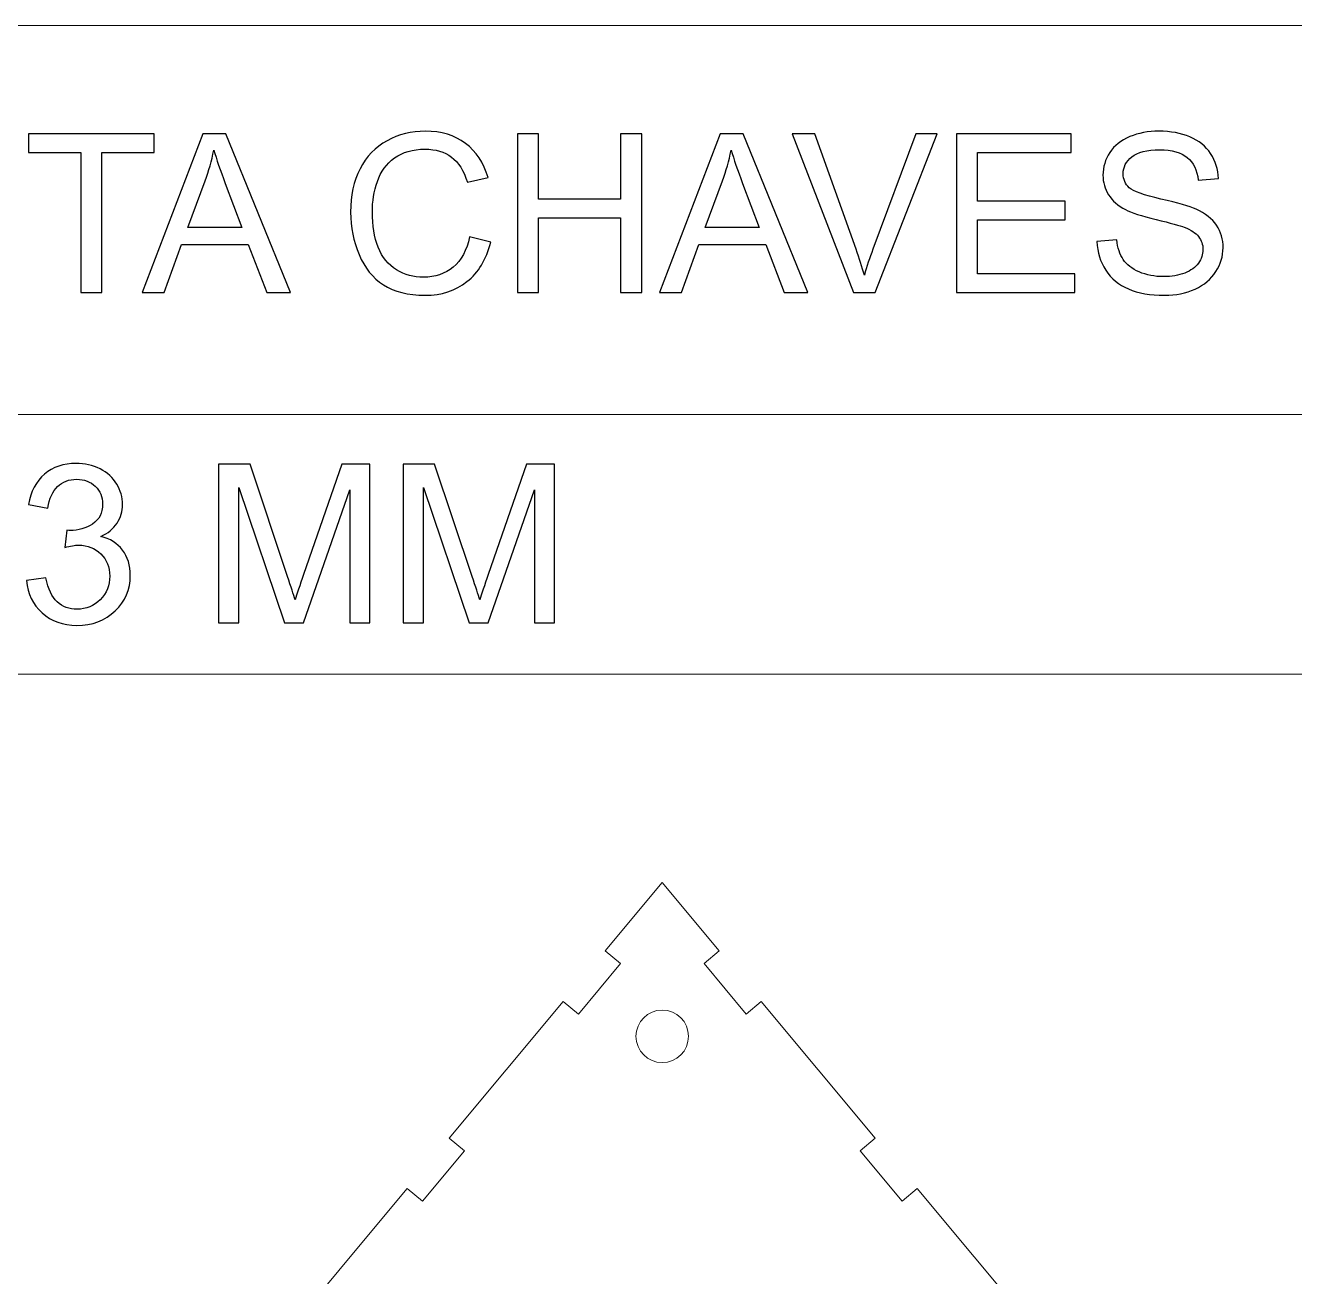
# Model space of a CAD drawing. Header units: millimetres. Extents: x -668 to 668, y -219 to 219.
# Drawn here: x -501.8 to -308.5, y 28.6 to 219.1 of the extents above; entities that cross this region are included whole.
import ezdxf

# ---------------------------------------------------------------- set-up
doc = ezdxf.new("R2010")
doc.units = ezdxf.units.MM
doc.header["$MEASUREMENT"] = 0
doc.layers.add('Layer 1', color=7, linetype='Continuous')

msp = doc.modelspace()

# ---------------------------------------------------------------- linework, layer by layer
at = {"layer": 'Layer 1', "color": 153, "lineweight": 20}
for points in [[(-668.1612, 159.8081), (-28.9278, 159.8081), (-28.9278, 219.0747), (-668.1612, 219.0747), (-668.1612, 159.8081)], [(-668.1612, -219.0747), (-28.9278, -219.0747), (-28.9278, 159.8081), (-668.1612, 159.8081), (-668.1612, -219.0747)], [(-668.1612, 120.2971), (-28.9278, 120.2971), (-28.9278, 159.8081), (-668.1612, 159.8081), (-668.1612, 120.2971)]]:
    msp.add_lwpolyline(points, close=True, dxfattribs=at)
at = {"layer": 'Layer 1', "color": 250, "lineweight": 20}
msp.add_ellipse((-404.8177, 65.1444), major_axis=(0, 4), ratio=1, dxfattribs=at)
at = {"layer": 'Layer 1', "color": 153}
for points, knots in [([(-434.146, 186.8652), (-434.146, 186.8652), (-430.9396, 186.0551), (-430.9396, 186.0551), (-430.9396, 186.0551), (-431.609, 183.4281), (-432.8128, 181.431), (-434.5511, 180.0528), (-434.5511, 180.0528), (-436.2893, 178.6746), (-438.4157, 177.9827), (-440.9303, 177.9827), (-440.9303, 177.9827), (-443.5292, 177.9827), (-445.6444, 178.5115), (-447.2757, 179.5747), (-447.2757, 179.5747), (-448.9071, 180.6322), (-450.1447, 182.168), (-450.9941, 184.1762), (-450.9941, 184.1762), (-451.8435, 186.1901), (-452.2711, 188.3447), (-452.2711, 190.6511), (-452.2711, 190.6511), (-452.2711, 193.1656), (-451.7929, 195.3595), (-450.831, 197.2328), (-450.831, 197.2328), (-449.869, 199.106), (-448.5021, 200.5293), (-446.7301, 201.5025), (-446.7301, 201.5025), (-444.9581, 202.4757), (-443.006, 202.9594), (-440.8796, 202.9594), (-440.8796, 202.9594), (-438.4607, 202.9594), (-436.43, 202.3463), (-434.7873, 201.1143), (-434.7873, 201.1143), (-433.1391, 199.8824), (-431.9915, 198.1554), (-431.3446, 195.9277), (-431.3446, 195.9277), (-431.3446, 195.9277), (-434.4836, 195.1851), (-434.4836, 195.1851), (-434.4836, 195.1851), (-435.0405, 196.9403), (-435.8562, 198.2229), (-436.9194, 199.0217), (-436.9194, 199.0217), (-437.9826, 199.8261), (-439.3214, 200.2255), (-440.9359, 200.2255), (-440.9359, 200.2255), (-442.7867, 200.2255), (-444.3393, 199.7811), (-445.5825, 198.8923), (-445.5825, 198.8923), (-446.8257, 198.0035), (-447.7033, 196.8053), (-448.2039, 195.3089), (-448.2039, 195.3089), (-448.7102, 193.8069), (-448.9633, 192.2599), (-448.9633, 190.6679), (-448.9633, 190.6679), (-448.9633, 188.6147), (-448.6652, 186.8202), (-448.0689, 185.2901), (-448.0689, 185.2901), (-447.4726, 183.7543), (-446.5444, 182.6124), (-445.2843, 181.8529), (-445.2843, 181.8529), (-444.0242, 181.0935), (-442.6629, 180.7166), (-441.1947, 180.7166), (-441.1947, 180.7166), (-439.4058, 180.7166), (-437.8982, 181.2342), (-436.6606, 182.2636), (-436.6606, 182.2636), (-435.423, 183.2987), (-434.5848, 184.8288), (-434.146, 186.8652)], [0, 0, 0, 0, 0.04347826, 0.04347826, 0.04347826, 0.04347826, 0.08695652, 0.08695652, 0.08695652, 0.08695652, 0.13043478, 0.13043478, 0.13043478, 0.13043478, 0.17391304, 0.17391304, 0.17391304, 0.17391304, 0.2173913, 0.2173913, 0.2173913, 0.2173913, 0.26086957, 0.26086957, 0.26086957, 0.26086957, 0.30434783, 0.30434783, 0.30434783, 0.30434783, 0.34782609, 0.34782609, 0.34782609, 0.34782609, 0.39130435, 0.39130435, 0.39130435, 0.39130435, 0.43478261, 0.43478261, 0.43478261, 0.43478261, 0.47826087, 0.47826087, 0.47826087, 0.47826087, 0.52173913, 0.52173913, 0.52173913, 0.52173913, 0.56521739, 0.56521739, 0.56521739, 0.56521739, 0.60869565, 0.60869565, 0.60869565, 0.60869565, 0.65217391, 0.65217391, 0.65217391, 0.65217391, 0.69565217, 0.69565217, 0.69565217, 0.69565217, 0.73913043, 0.73913043, 0.73913043, 0.73913043, 0.7826087, 0.7826087, 0.7826087, 0.7826087, 0.82608696, 0.82608696, 0.82608696, 0.82608696, 0.86956522, 0.86956522, 0.86956522, 0.86956522, 0.91304348, 0.91304348, 0.91304348, 0.91304348, 1, 1, 1, 1]), ([(-338.621, 186.1508), (-338.621, 186.1508), (-335.617, 186.4208), (-335.617, 186.4208), (-335.617, 186.4208), (-335.4764, 185.2057), (-335.1445, 184.21), (-334.6213, 183.4281), (-334.6213, 183.4281), (-334.0982, 182.6518), (-333.2881, 182.0217), (-332.1912, 181.5379), (-332.1912, 181.5379), (-331.0942, 181.0598), (-329.8566, 180.8179), (-328.484, 180.8179), (-328.484, 180.8179), (-327.2633, 180.8179), (-326.1889, 180.9979), (-325.255, 181.3635), (-325.255, 181.3635), (-324.3212, 181.7292), (-323.6293, 182.2298), (-323.1736, 182.8655), (-323.1736, 182.8655), (-322.718, 183.5012), (-322.4873, 184.1931), (-322.4873, 184.9357), (-322.4873, 184.9357), (-322.4873, 185.6895), (-322.7067, 186.3476), (-323.1455, 186.9158), (-323.1455, 186.9158), (-323.5843, 187.4783), (-324.31, 187.9509), (-325.3225, 188.339), (-325.3225, 188.339), (-325.9695, 188.5866), (-327.4039, 188.9803), (-329.626, 189.5147), (-329.626, 189.5147), (-331.848, 190.0492), (-333.4006, 190.5498), (-334.2894, 191.0223), (-334.2894, 191.0223), (-335.4426, 191.6299), (-336.2977, 192.3837), (-336.8602, 193.2781), (-336.8602, 193.2781), (-337.4284, 194.1726), (-337.7097, 195.1795), (-337.7097, 196.2877), (-337.7097, 196.2877), (-337.7097, 197.5141), (-337.3609, 198.656), (-336.669, 199.7136), (-336.669, 199.7136), (-335.9771, 200.7768), (-334.9701, 201.5812), (-333.6369, 202.1325), (-333.6369, 202.1325), (-332.3093, 202.6838), (-330.8298, 202.9594), (-329.2041, 202.9594), (-329.2041, 202.9594), (-327.4152, 202.9594), (-325.8345, 202.6726), (-324.4675, 202.0931), (-324.4675, 202.0931), (-323.1005, 201.5193), (-322.0486, 200.6699), (-321.3116, 199.5448), (-321.3116, 199.5448), (-320.5747, 198.4254), (-320.1809, 197.154), (-320.1247, 195.7364), (-320.1247, 195.7364), (-320.1247, 195.7364), (-323.1961, 195.5002), (-323.1961, 195.5002), (-323.1961, 195.5002), (-323.3593, 197.0247), (-323.9162, 198.1779), (-324.8669, 198.9542), (-324.8669, 198.9542), (-325.8176, 199.7361), (-327.2239, 200.1242), (-329.0803, 200.1242), (-329.0803, 200.1242), (-331.0154, 200.1242), (-332.4274, 199.7698), (-333.3106, 199.061), (-333.3106, 199.061), (-334.1938, 198.3522), (-334.6382, 197.4972), (-334.6382, 196.4959), (-334.6382, 196.4959), (-334.6382, 195.6296), (-334.3232, 194.9151), (-333.6988, 194.3526), (-333.6988, 194.3526), (-333.08, 193.7957), (-331.4767, 193.2163), (-328.8778, 192.6312), (-328.8778, 192.6312), (-326.2789, 192.0405), (-324.4956, 191.5286), (-323.528, 191.0899), (-323.528, 191.0899), (-322.1273, 190.4429), (-321.0866, 189.6272), (-320.4172, 188.6316), (-320.4172, 188.6316), (-319.7478, 187.6415), (-319.4159, 186.4995), (-319.4159, 185.2057), (-319.4159, 185.2057), (-319.4159, 183.9175), (-319.7815, 182.7136), (-320.5185, 181.5773), (-320.5185, 181.5773), (-321.2554, 180.441), (-322.3073, 179.5578), (-323.6856, 178.9277), (-323.6856, 178.9277), (-325.0638, 178.2977), (-326.6108, 177.9827), (-328.3378, 177.9827), (-328.3378, 177.9827), (-330.5204, 177.9827), (-332.3487, 178.3033), (-333.8225, 178.939), (-333.8225, 178.939), (-335.302, 179.5747), (-336.4552, 180.531), (-337.2934, 181.8136), (-337.2934, 181.8136), (-338.1372, 183.0905), (-338.576, 184.5363), (-338.621, 186.1508)], [0, 0, 0, 0, 0.02777778, 0.02777778, 0.02777778, 0.02777778, 0.05555556, 0.05555556, 0.05555556, 0.05555556, 0.08333333, 0.08333333, 0.08333333, 0.08333333, 0.11111111, 0.11111111, 0.11111111, 0.11111111, 0.13888889, 0.13888889, 0.13888889, 0.13888889, 0.16666667, 0.16666667, 0.16666667, 0.16666667, 0.19444444, 0.19444444, 0.19444444, 0.19444444, 0.22222222, 0.22222222, 0.22222222, 0.22222222, 0.25, 0.25, 0.25, 0.25, 0.27777778, 0.27777778, 0.27777778, 0.27777778, 0.30555556, 0.30555556, 0.30555556, 0.30555556, 0.33333333, 0.33333333, 0.33333333, 0.33333333, 0.36111111, 0.36111111, 0.36111111, 0.36111111, 0.38888889, 0.38888889, 0.38888889, 0.38888889, 0.41666667, 0.41666667, 0.41666667, 0.41666667, 0.44444444, 0.44444444, 0.44444444, 0.44444444, 0.47222222, 0.47222222, 0.47222222, 0.47222222, 0.5, 0.5, 0.5, 0.5, 0.52777778, 0.52777778, 0.52777778, 0.52777778, 0.55555556, 0.55555556, 0.55555556, 0.55555556, 0.58333333, 0.58333333, 0.58333333, 0.58333333, 0.61111111, 0.61111111, 0.61111111, 0.61111111, 0.63888889, 0.63888889, 0.63888889, 0.63888889, 0.66666667, 0.66666667, 0.66666667, 0.66666667, 0.69444444, 0.69444444, 0.69444444, 0.69444444, 0.72222222, 0.72222222, 0.72222222, 0.72222222, 0.75, 0.75, 0.75, 0.75, 0.77777778, 0.77777778, 0.77777778, 0.77777778, 0.80555556, 0.80555556, 0.80555556, 0.80555556, 0.83333333, 0.83333333, 0.83333333, 0.83333333, 0.86111111, 0.86111111, 0.86111111, 0.86111111, 0.88888889, 0.88888889, 0.88888889, 0.88888889, 0.91666667, 0.91666667, 0.91666667, 0.91666667, 0.94444444, 0.94444444, 0.94444444, 0.94444444, 1, 1, 1, 1]), ([(-493.3589, 178.3877), (-493.3589, 178.3877), (-493.3589, 199.7192), (-493.3589, 199.7192), (-493.3589, 199.7192), (-493.3589, 199.7192), (-501.3245, 199.7192), (-501.3245, 199.7192), (-501.3245, 199.7192), (-501.3245, 199.7192), (-501.3245, 202.5544), (-501.3245, 202.5544), (-501.3245, 202.5544), (-501.3245, 202.5544), (-482.1869, 202.5544), (-482.1869, 202.5544), (-482.1869, 202.5544), (-482.1869, 202.5544), (-482.1869, 199.7192), (-482.1869, 199.7192), (-482.1869, 199.7192), (-482.1869, 199.7192), (-490.1525, 199.7192), (-490.1525, 199.7192), (-490.1525, 199.7192), (-490.1525, 199.7192), (-490.1525, 178.3877), (-490.1525, 178.3877), (-490.1525, 178.3877), (-490.1525, 178.3877), (-493.3589, 178.3877), (-493.3589, 178.3877)], [0, 0, 0, 0, 0.11111111, 0.11111111, 0.11111111, 0.11111111, 0.22222222, 0.22222222, 0.22222222, 0.22222222, 0.33333333, 0.33333333, 0.33333333, 0.33333333, 0.44444444, 0.44444444, 0.44444444, 0.44444444, 0.55555556, 0.55555556, 0.55555556, 0.55555556, 0.66666667, 0.66666667, 0.66666667, 0.66666667, 0.77777778, 0.77777778, 0.77777778, 0.77777778, 1, 1, 1, 1]), ([(-484.0376, 178.3877), (-484.0376, 178.3877), (-474.767, 202.5544), (-474.767, 202.5544), (-474.767, 202.5544), (-474.767, 202.5544), (-471.2511, 202.5544), (-471.2511, 202.5544), (-471.2511, 202.5544), (-471.2511, 202.5544), (-461.4123, 178.3877), (-461.4123, 178.3877), (-461.4123, 178.3877), (-461.4123, 178.3877), (-465.0519, 178.3877), (-465.0519, 178.3877), (-465.0519, 178.3877), (-465.0519, 178.3877), (-467.8477, 185.712), (-467.8477, 185.712), (-467.8477, 185.712), (-467.8477, 185.712), (-478.0241, 185.712), (-478.0241, 185.712), (-478.0241, 185.712), (-478.0241, 185.712), (-480.6455, 178.3877), (-480.6455, 178.3877), (-480.6455, 178.3877), (-480.6455, 178.3877), (-484.0376, 178.3877), (-484.0376, 178.3877)], [0, 0, 0, 0, 0.11111111, 0.11111111, 0.11111111, 0.11111111, 0.22222222, 0.22222222, 0.22222222, 0.22222222, 0.33333333, 0.33333333, 0.33333333, 0.33333333, 0.44444444, 0.44444444, 0.44444444, 0.44444444, 0.55555556, 0.55555556, 0.55555556, 0.55555556, 0.66666667, 0.66666667, 0.66666667, 0.66666667, 0.77777778, 0.77777778, 0.77777778, 0.77777778, 1, 1, 1, 1]), ([(-426.8499, 178.3877), (-426.8499, 178.3877), (-426.8499, 202.5544), (-426.8499, 202.5544), (-426.8499, 202.5544), (-426.8499, 202.5544), (-423.6434, 202.5544), (-423.6434, 202.5544), (-423.6434, 202.5544), (-423.6434, 202.5544), (-423.6434, 192.5975), (-423.6434, 192.5975), (-423.6434, 192.5975), (-423.6434, 192.5975), (-411.155, 192.5975), (-411.155, 192.5975), (-411.155, 192.5975), (-411.155, 192.5975), (-411.155, 202.5544), (-411.155, 202.5544), (-411.155, 202.5544), (-411.155, 202.5544), (-407.9485, 202.5544), (-407.9485, 202.5544), (-407.9485, 202.5544), (-407.9485, 202.5544), (-407.9485, 178.3877), (-407.9485, 178.3877), (-407.9485, 178.3877), (-407.9485, 178.3877), (-411.155, 178.3877), (-411.155, 178.3877), (-411.155, 178.3877), (-411.155, 178.3877), (-411.155, 189.7623), (-411.155, 189.7623), (-411.155, 189.7623), (-411.155, 189.7623), (-423.6434, 189.7623), (-423.6434, 189.7623), (-423.6434, 189.7623), (-423.6434, 189.7623), (-423.6434, 178.3877), (-423.6434, 178.3877), (-423.6434, 178.3877), (-423.6434, 178.3877), (-426.8499, 178.3877), (-426.8499, 178.3877)], [0, 0, 0, 0, 0.07692308, 0.07692308, 0.07692308, 0.07692308, 0.15384615, 0.15384615, 0.15384615, 0.15384615, 0.23076923, 0.23076923, 0.23076923, 0.23076923, 0.30769231, 0.30769231, 0.30769231, 0.30769231, 0.38461538, 0.38461538, 0.38461538, 0.38461538, 0.46153846, 0.46153846, 0.46153846, 0.46153846, 0.53846154, 0.53846154, 0.53846154, 0.53846154, 0.61538462, 0.61538462, 0.61538462, 0.61538462, 0.69230769, 0.69230769, 0.69230769, 0.69230769, 0.76923077, 0.76923077, 0.76923077, 0.76923077, 0.84615385, 0.84615385, 0.84615385, 0.84615385, 1, 1, 1, 1]), ([(-405.2595, 178.3877), (-405.2595, 178.3877), (-395.9889, 202.5544), (-395.9889, 202.5544), (-395.9889, 202.5544), (-395.9889, 202.5544), (-392.473, 202.5544), (-392.473, 202.5544), (-392.473, 202.5544), (-392.473, 202.5544), (-382.6342, 178.3877), (-382.6342, 178.3877), (-382.6342, 178.3877), (-382.6342, 178.3877), (-386.2738, 178.3877), (-386.2738, 178.3877), (-386.2738, 178.3877), (-386.2738, 178.3877), (-389.0696, 185.712), (-389.0696, 185.712), (-389.0696, 185.712), (-389.0696, 185.712), (-399.246, 185.712), (-399.246, 185.712), (-399.246, 185.712), (-399.246, 185.712), (-401.8674, 178.3877), (-401.8674, 178.3877), (-401.8674, 178.3877), (-401.8674, 178.3877), (-405.2595, 178.3877), (-405.2595, 178.3877)], [0, 0, 0, 0, 0.11111111, 0.11111111, 0.11111111, 0.11111111, 0.22222222, 0.22222222, 0.22222222, 0.22222222, 0.33333333, 0.33333333, 0.33333333, 0.33333333, 0.44444444, 0.44444444, 0.44444444, 0.44444444, 0.55555556, 0.55555556, 0.55555556, 0.55555556, 0.66666667, 0.66666667, 0.66666667, 0.66666667, 0.77777778, 0.77777778, 0.77777778, 0.77777778, 1, 1, 1, 1]), ([(-375.715, 178.3877), (-375.715, 178.3877), (-385.0531, 202.5544), (-385.0531, 202.5544), (-385.0531, 202.5544), (-385.0531, 202.5544), (-381.5879, 202.5544), (-381.5879, 202.5544), (-381.5879, 202.5544), (-381.5879, 202.5544), (-375.3099, 184.9919), (-375.3099, 184.9919), (-375.3099, 184.9919), (-374.8093, 183.5856), (-374.3818, 182.2692), (-374.0442, 181.0373), (-374.0442, 181.0373), (-373.673, 182.3592), (-373.2398, 183.6756), (-372.7448, 184.9919), (-372.7448, 184.9919), (-372.7448, 184.9919), (-366.2306, 202.5544), (-366.2306, 202.5544), (-366.2306, 202.5544), (-366.2306, 202.5544), (-362.9678, 202.5544), (-362.9678, 202.5544), (-362.9678, 202.5544), (-362.9678, 202.5544), (-372.3904, 178.3877), (-372.3904, 178.3877), (-372.3904, 178.3877), (-372.3904, 178.3877), (-375.715, 178.3877), (-375.715, 178.3877)], [0, 0, 0, 0, 0.1, 0.1, 0.1, 0.1, 0.2, 0.2, 0.2, 0.2, 0.3, 0.3, 0.3, 0.3, 0.4, 0.4, 0.4, 0.4, 0.5, 0.5, 0.5, 0.5, 0.6, 0.6, 0.6, 0.6, 0.7, 0.7, 0.7, 0.7, 0.8, 0.8, 0.8, 0.8, 1, 1, 1, 1]), ([(-360.0201, 178.3877), (-360.0201, 178.3877), (-360.0201, 202.5544), (-360.0201, 202.5544), (-360.0201, 202.5544), (-360.0201, 202.5544), (-342.5701, 202.5544), (-342.5701, 202.5544), (-342.5701, 202.5544), (-342.5701, 202.5544), (-342.5701, 199.7192), (-342.5701, 199.7192), (-342.5701, 199.7192), (-342.5701, 199.7192), (-356.8136, 199.7192), (-356.8136, 199.7192), (-356.8136, 199.7192), (-356.8136, 199.7192), (-356.8136, 192.2937), (-356.8136, 192.2937), (-356.8136, 192.2937), (-356.8136, 192.2937), (-343.4814, 192.2937), (-343.4814, 192.2937), (-343.4814, 192.2937), (-343.4814, 192.2937), (-343.4814, 189.4585), (-343.4814, 189.4585), (-343.4814, 189.4585), (-343.4814, 189.4585), (-356.8136, 189.4585), (-356.8136, 189.4585), (-356.8136, 189.4585), (-356.8136, 189.4585), (-356.8136, 181.2229), (-356.8136, 181.2229), (-356.8136, 181.2229), (-356.8136, 181.2229), (-341.9963, 181.2229), (-341.9963, 181.2229), (-341.9963, 181.2229), (-341.9963, 181.2229), (-341.9963, 178.3877), (-341.9963, 178.3877), (-341.9963, 178.3877), (-341.9963, 178.3877), (-360.0201, 178.3877), (-360.0201, 178.3877)], [0, 0, 0, 0, 0.07692308, 0.07692308, 0.07692308, 0.07692308, 0.15384615, 0.15384615, 0.15384615, 0.15384615, 0.23076923, 0.23076923, 0.23076923, 0.23076923, 0.30769231, 0.30769231, 0.30769231, 0.30769231, 0.38461538, 0.38461538, 0.38461538, 0.38461538, 0.46153846, 0.46153846, 0.46153846, 0.46153846, 0.53846154, 0.53846154, 0.53846154, 0.53846154, 0.61538462, 0.61538462, 0.61538462, 0.61538462, 0.69230769, 0.69230769, 0.69230769, 0.69230769, 0.76923077, 0.76923077, 0.76923077, 0.76923077, 0.84615385, 0.84615385, 0.84615385, 0.84615385, 1, 1, 1, 1]), ([(-477.0846, 188.3109), (-477.0846, 188.3109), (-468.849, 188.3109), (-468.849, 188.3109), (-468.849, 188.3109), (-468.849, 188.3109), (-471.3692, 195.0108), (-471.3692, 195.0108), (-471.3692, 195.0108), (-472.1287, 197.0472), (-472.7024, 198.7291), (-473.1019, 200.0567), (-473.1019, 200.0567), (-473.4337, 198.4816), (-473.8782, 196.9346), (-474.4351, 195.4045), (-474.4351, 195.4045), (-474.4351, 195.4045), (-477.0846, 188.3109), (-477.0846, 188.3109)], [0, 0, 0, 0, 0.16666667, 0.16666667, 0.16666667, 0.16666667, 0.33333333, 0.33333333, 0.33333333, 0.33333333, 0.5, 0.5, 0.5, 0.5, 0.66666667, 0.66666667, 0.66666667, 0.66666667, 1, 1, 1, 1]), ([(-398.3065, 188.3109), (-398.3065, 188.3109), (-390.0709, 188.3109), (-390.0709, 188.3109), (-390.0709, 188.3109), (-390.0709, 188.3109), (-392.5911, 195.0108), (-392.5911, 195.0108), (-392.5911, 195.0108), (-393.3506, 197.0472), (-393.9243, 198.7291), (-394.3238, 200.0567), (-394.3238, 200.0567), (-394.6556, 198.4816), (-395.1001, 196.9346), (-395.657, 195.4045), (-395.657, 195.4045), (-395.657, 195.4045), (-398.3065, 188.3109), (-398.3065, 188.3109)], [0, 0, 0, 0, 0.16666667, 0.16666667, 0.16666667, 0.16666667, 0.33333333, 0.33333333, 0.33333333, 0.33333333, 0.5, 0.5, 0.5, 0.5, 0.66666667, 0.66666667, 0.66666667, 0.66666667, 1, 1, 1, 1]), ([(-501.6493, 134.5341), (-501.6493, 134.5341), (-498.6791, 134.9391), (-498.6791, 134.9391), (-498.6791, 134.9391), (-498.3359, 133.2515), (-497.7621, 132.0364), (-496.9465, 131.2938), (-496.9465, 131.2938), (-496.1308, 130.5513), (-495.1295, 130.18), (-493.9425, 130.18), (-493.9425, 130.18), (-492.5362, 130.18), (-491.3492, 130.6638), (-490.3929, 131.6313), (-490.3929, 131.6313), (-489.4366, 132.5989), (-488.9584, 133.7971), (-488.9584, 135.226), (-488.9584, 135.226), (-488.9584, 136.5873), (-489.4028, 137.7124), (-490.2972, 138.6012), (-490.2972, 138.6012), (-491.1861, 139.4844), (-492.3168, 139.9288), (-493.695, 139.9288), (-493.695, 139.9288), (-494.2575, 139.9288), (-494.9551, 139.8163), (-495.7933, 139.5969), (-495.7933, 139.5969), (-495.7933, 139.5969), (-495.4614, 142.1959), (-495.4614, 142.1959), (-495.4614, 142.1959), (-495.2645, 142.1733), (-495.1013, 142.1621), (-494.9832, 142.1621), (-494.9832, 142.1621), (-493.7119, 142.1621), (-492.5755, 142.494), (-491.5573, 143.1522), (-491.5573, 143.1522), (-490.5448, 143.8103), (-490.0385, 144.8229), (-490.0385, 146.1899), (-490.0385, 146.1899), (-490.0385, 147.2756), (-490.4097, 148.1757), (-491.1467, 148.8901), (-491.1467, 148.8901), (-491.8836, 149.6045), (-492.8343, 149.9589), (-493.9988, 149.9589), (-493.9988, 149.9589), (-495.1576, 149.9589), (-496.1195, 149.5933), (-496.8902, 148.862), (-496.8902, 148.862), (-497.6609, 148.1306), (-498.1559, 147.0337), (-498.3753, 145.5711), (-498.3753, 145.5711), (-498.3753, 145.5711), (-501.3455, 146.1111), (-501.3455, 146.1111), (-501.3455, 146.1111), (-500.9799, 148.1025), (-500.1586, 149.6495), (-498.8704, 150.7465), (-498.8704, 150.7465), (-497.5878, 151.8434), (-495.9845, 152.3891), (-494.0719, 152.3891), (-494.0719, 152.3891), (-492.7555, 152.3891), (-491.5405, 152.1078), (-490.4323, 151.5396), (-490.4323, 151.5396), (-489.3184, 150.9771), (-488.469, 150.2064), (-487.8839, 149.2332), (-487.8839, 149.2332), (-487.2933, 148.2544), (-487.0008, 147.2193), (-487.0008, 146.1224), (-487.0008, 146.1224), (-487.0008, 145.0817), (-487.282, 144.1366), (-487.8389, 143.2816), (-487.8389, 143.2816), (-488.4015, 142.4265), (-489.234, 141.7458), (-490.331, 141.2395), (-490.331, 141.2395), (-488.9021, 140.9133), (-487.7939, 140.227), (-487.0008, 139.1863), (-487.0008, 139.1863), (-486.2132, 138.1512), (-485.8194, 136.8461), (-485.8194, 135.2879), (-485.8194, 135.2879), (-485.8194, 133.1783), (-486.5901, 131.3838), (-488.1258, 129.9156), (-488.1258, 129.9156), (-489.6672, 128.4474), (-491.6136, 127.7161), (-493.965, 127.7161), (-493.965, 127.7161), (-496.0858, 127.7161), (-497.8465, 128.3517), (-499.2473, 129.6175), (-499.2473, 129.6175), (-500.6536, 130.8832), (-501.4524, 132.5202), (-501.6493, 134.5341)], [0, 0, 0, 0, 0.03225806, 0.03225806, 0.03225806, 0.03225806, 0.06451613, 0.06451613, 0.06451613, 0.06451613, 0.09677419, 0.09677419, 0.09677419, 0.09677419, 0.12903226, 0.12903226, 0.12903226, 0.12903226, 0.16129032, 0.16129032, 0.16129032, 0.16129032, 0.19354839, 0.19354839, 0.19354839, 0.19354839, 0.22580645, 0.22580645, 0.22580645, 0.22580645, 0.25806452, 0.25806452, 0.25806452, 0.25806452, 0.29032258, 0.29032258, 0.29032258, 0.29032258, 0.32258065, 0.32258065, 0.32258065, 0.32258065, 0.35483871, 0.35483871, 0.35483871, 0.35483871, 0.38709677, 0.38709677, 0.38709677, 0.38709677, 0.41935484, 0.41935484, 0.41935484, 0.41935484, 0.4516129, 0.4516129, 0.4516129, 0.4516129, 0.48387097, 0.48387097, 0.48387097, 0.48387097, 0.51612903, 0.51612903, 0.51612903, 0.51612903, 0.5483871, 0.5483871, 0.5483871, 0.5483871, 0.58064516, 0.58064516, 0.58064516, 0.58064516, 0.61290323, 0.61290323, 0.61290323, 0.61290323, 0.64516129, 0.64516129, 0.64516129, 0.64516129, 0.67741935, 0.67741935, 0.67741935, 0.67741935, 0.70967742, 0.70967742, 0.70967742, 0.70967742, 0.74193548, 0.74193548, 0.74193548, 0.74193548, 0.77419355, 0.77419355, 0.77419355, 0.77419355, 0.80645161, 0.80645161, 0.80645161, 0.80645161, 0.83870968, 0.83870968, 0.83870968, 0.83870968, 0.87096774, 0.87096774, 0.87096774, 0.87096774, 0.90322581, 0.90322581, 0.90322581, 0.90322581, 0.93548387, 0.93548387, 0.93548387, 0.93548387, 1, 1, 1, 1]), ([(-472.386, 128.1211), (-472.386, 128.1211), (-472.386, 152.2878), (-472.386, 152.2878), (-472.386, 152.2878), (-472.386, 152.2878), (-467.5931, 152.2878), (-467.5931, 152.2878), (-467.5931, 152.2878), (-467.5931, 152.2878), (-461.8777, 135.181), (-461.8777, 135.181), (-461.8777, 135.181), (-461.3489, 133.589), (-460.9664, 132.3964), (-460.7245, 131.6032), (-460.7245, 131.6032), (-460.4489, 132.4808), (-460.0157, 133.7746), (-459.4307, 135.4791), (-459.4307, 135.4791), (-459.4307, 135.4791), (-453.614, 152.2878), (-453.614, 152.2878), (-453.614, 152.2878), (-453.614, 152.2878), (-449.3331, 152.2878), (-449.3331, 152.2878), (-449.3331, 152.2878), (-449.3331, 152.2878), (-449.3331, 128.1211), (-449.3331, 128.1211), (-449.3331, 128.1211), (-449.3331, 128.1211), (-452.4045, 128.1211), (-452.4045, 128.1211), (-452.4045, 128.1211), (-452.4045, 128.1211), (-452.4045, 148.3388), (-452.4045, 148.3388), (-452.4045, 148.3388), (-452.4045, 148.3388), (-459.4588, 128.1211), (-459.4588, 128.1211), (-459.4588, 128.1211), (-459.4588, 128.1211), (-462.339, 128.1211), (-462.339, 128.1211), (-462.339, 128.1211), (-462.339, 128.1211), (-469.3145, 148.7101), (-469.3145, 148.7101), (-469.3145, 148.7101), (-469.3145, 148.7101), (-469.3145, 128.1211), (-469.3145, 128.1211), (-469.3145, 128.1211), (-469.3145, 128.1211), (-472.386, 128.1211), (-472.386, 128.1211)], [0, 0, 0, 0, 0.0625, 0.0625, 0.0625, 0.0625, 0.125, 0.125, 0.125, 0.125, 0.1875, 0.1875, 0.1875, 0.1875, 0.25, 0.25, 0.25, 0.25, 0.3125, 0.3125, 0.3125, 0.3125, 0.375, 0.375, 0.375, 0.375, 0.4375, 0.4375, 0.4375, 0.4375, 0.5, 0.5, 0.5, 0.5, 0.5625, 0.5625, 0.5625, 0.5625, 0.625, 0.625, 0.625, 0.625, 0.6875, 0.6875, 0.6875, 0.6875, 0.75, 0.75, 0.75, 0.75, 0.8125, 0.8125, 0.8125, 0.8125, 0.875, 0.875, 0.875, 0.875, 1, 1, 1, 1]), ([(-444.2703, 128.1211), (-444.2703, 128.1211), (-444.2703, 152.2878), (-444.2703, 152.2878), (-444.2703, 152.2878), (-444.2703, 152.2878), (-439.4774, 152.2878), (-439.4774, 152.2878), (-439.4774, 152.2878), (-439.4774, 152.2878), (-433.762, 135.181), (-433.762, 135.181), (-433.762, 135.181), (-433.2332, 133.589), (-432.8507, 132.3964), (-432.6088, 131.6032), (-432.6088, 131.6032), (-432.3332, 132.4808), (-431.9, 133.7746), (-431.315, 135.4791), (-431.315, 135.4791), (-431.315, 135.4791), (-425.4983, 152.2878), (-425.4983, 152.2878), (-425.4983, 152.2878), (-425.4983, 152.2878), (-421.2174, 152.2878), (-421.2174, 152.2878), (-421.2174, 152.2878), (-421.2174, 152.2878), (-421.2174, 128.1211), (-421.2174, 128.1211), (-421.2174, 128.1211), (-421.2174, 128.1211), (-424.2888, 128.1211), (-424.2888, 128.1211), (-424.2888, 128.1211), (-424.2888, 128.1211), (-424.2888, 148.3388), (-424.2888, 148.3388), (-424.2888, 148.3388), (-424.2888, 148.3388), (-431.3431, 128.1211), (-431.3431, 128.1211), (-431.3431, 128.1211), (-431.3431, 128.1211), (-434.2233, 128.1211), (-434.2233, 128.1211), (-434.2233, 128.1211), (-434.2233, 128.1211), (-441.1988, 148.7101), (-441.1988, 148.7101), (-441.1988, 148.7101), (-441.1988, 148.7101), (-441.1988, 128.1211), (-441.1988, 128.1211), (-441.1988, 128.1211), (-441.1988, 128.1211), (-444.2703, 128.1211), (-444.2703, 128.1211)], [0, 0, 0, 0, 0.0625, 0.0625, 0.0625, 0.0625, 0.125, 0.125, 0.125, 0.125, 0.1875, 0.1875, 0.1875, 0.1875, 0.25, 0.25, 0.25, 0.25, 0.3125, 0.3125, 0.3125, 0.3125, 0.375, 0.375, 0.375, 0.375, 0.4375, 0.4375, 0.4375, 0.4375, 0.5, 0.5, 0.5, 0.5, 0.5625, 0.5625, 0.5625, 0.5625, 0.625, 0.625, 0.625, 0.625, 0.6875, 0.6875, 0.6875, 0.6875, 0.75, 0.75, 0.75, 0.75, 0.8125, 0.8125, 0.8125, 0.8125, 0.875, 0.875, 0.875, 0.875, 1, 1, 1, 1])]:
    msp.add_open_spline(points, degree=3, knots=knots, dxfattribs=at)
at = {"layer": 'Layer 1', "color": 250, "lineweight": 20}
msp.add_open_spline([(-404.8177, 88.5484), (-404.8177, 88.5484), (-413.4917, 78.1399), (-413.4917, 78.1399), (-413.4917, 78.1399), (-413.4917, 78.1399), (-411.187, 76.2193), (-411.187, 76.2193), (-411.187, 76.2193), (-411.187, 76.2193), (-417.589, 68.5372), (-417.589, 68.5372), (-417.589, 68.5372), (-417.589, 68.5372), (-419.8937, 70.4579), (-419.8937, 70.4579), (-419.8937, 70.4579), (-419.8937, 70.4579), (-437.2417, 49.6409), (-437.2417, 49.6409), (-437.2417, 49.6409), (-437.2417, 49.6409), (-434.937, 47.7203), (-434.937, 47.7203), (-434.937, 47.7203), (-434.937, 47.7203), (-441.339, 40.0382), (-441.339, 40.0382), (-441.339, 40.0382), (-441.339, 40.0382), (-443.6437, 41.9589), (-443.6437, 41.9589), (-443.6437, 41.9589), (-443.6437, 41.9589), (-452.3178, 31.5504), (-452.3178, 31.5504), (-452.3178, 31.5504), (-452.3178, 31.5504), (-460.9917, 21.1419), (-460.9917, 21.1419), (-460.9917, 21.1419), (-460.9917, 21.1419), (-458.687, 19.2213), (-458.687, 19.2213), (-458.687, 19.2213), (-458.687, 19.2213), (-465.089, 11.5392), (-465.089, 11.5392), (-465.089, 11.5392), (-465.089, 11.5392), (-467.3937, 13.4599), (-467.3937, 13.4599), (-467.3937, 13.4599), (-467.3937, 13.4599), (-484.7417, -7.3571), (-484.7417, -7.3571), (-484.7417, -7.3571), (-484.7417, -7.3571), (-482.437, -9.2777), (-482.437, -9.2777), (-482.437, -9.2777), (-482.437, -9.2777), (-488.839, -16.9598), (-488.839, -16.9598), (-488.839, -16.9598), (-488.839, -16.9598), (-491.1437, -15.0391), (-491.1437, -15.0391), (-491.1437, -15.0391), (-491.1437, -15.0391), (-499.8177, -25.4475), (-499.8177, -25.4475), (-499.8177, -25.4475), (-499.8177, -25.4475), (-475.8394, -25.4475), (-475.8394, -25.4475), (-475.8394, -25.4475), (-476.3551, -25.6513), (-476.8421, -25.936), (-477.2805, -26.2974), (-477.2805, -26.2974), (-479.1106, -27.8062), (-479.8928, -29.9329), (-478.4577, -31.9853), (-478.4577, -31.9853), (-478.1116, -32.4802), (-477.669, -32.8762), (-477.1783, -33.0241), (-477.1783, -33.0241), (-475.6799, -33.4756), (-475.4112, -31.9858), (-475.0081, -31.0627), (-475.0081, -31.0627), (-474.7671, -30.5112), (-474.3807, -30.0879), (-473.3617, -30.1916), (-473.3617, -30.1916), (-470.6922, -30.4635), (-471.9701, -34.6898), (-473.4331, -35.6811), (-473.4331, -35.6811), (-474.5323, -36.4259), (-476.119, -36.35), (-478.1311, -36.625), (-478.1311, -36.625), (-479.4087, -36.7999), (-480.5821, -37.0858), (-481.651, -37.4826), (-481.651, -37.4826), (-482.1071, -37.6681), (-482.5365, -37.8917), (-482.9367, -38.148), (-482.9367, -38.148), (-482.6974, -37.0297), (-483.0971, -36.079), (-484.1357, -35.2964), (-484.1357, -35.2964), (-484.9123, -36.6867), (-484.8015, -37.8519), (-483.8031, -38.7914), (-483.8031, -38.7914), (-484.4128, -39.3133), (-484.9319, -39.9209), (-485.3489, -40.5879), (-485.3489, -40.5879), (-487.9414, -44.7341), (-486.0899, -49.521), (-482.631, -52.4627), (-482.631, -52.4627), (-481.8201, -53.1527), (-481.0261, -53.7059), (-480.249, -54.2189), (-480.249, -54.2189), (-480.3866, -54.2872), (-480.526, -54.3779), (-480.6662, -54.4952), (-480.6662, -54.4952), (-480.8747, -54.6696), (-481.0688, -54.8896), (-481.2431, -55.1343), (-481.2431, -55.1343), (-481.2814, -54.8424), (-481.3481, -54.5626), (-481.448, -54.3146), (-481.448, -54.3146), (-481.9668, -53.0262), (-483.1782, -53.0802), (-483.8455, -53.349), (-483.8455, -53.349), (-484.5126, -53.6176), (-485.4306, -54.4011), (-484.9119, -55.6894), (-484.9119, -55.6894), (-484.8106, -55.9414), (-484.6614, -56.1942), (-484.4824, -56.4356), (-484.4824, -56.4356), (-484.772, -56.3816), (-485.0587, -56.3586), (-485.3255, -56.377), (-485.3255, -56.377), (-486.7111, -56.4723), (-487.0339, -57.641), (-486.9846, -58.3588), (-486.9846, -58.3588), (-486.9353, -59.0764), (-486.4738, -60.1915), (-485.0882, -60.0964), (-485.0882, -60.0964), (-484.8171, -60.0778), (-484.5307, -60.014), (-484.2457, -59.9183), (-484.2457, -59.9183), (-484.3865, -60.1771), (-484.4969, -60.4427), (-484.5621, -60.7022), (-484.5621, -60.7022), (-484.8772, -61.9604), (-484.0157, -62.6263), (-483.3318, -62.8512), (-483.3318, -62.8512), (-483.4751, -64.691), (-483.0929, -66.2775), (-482.1852, -67.6104), (-482.1852, -67.6104), (-480.9234, -69.5312), (-478.7921, -70.6989), (-476.4978, -70.732), (-476.4978, -70.732), (-476.808, -70.8979), (-477.104, -71.0953), (-477.3805, -71.3233), (-477.3805, -71.3233), (-479.2106, -72.8321), (-479.9928, -74.9588), (-478.5577, -77.0112), (-478.5577, -77.0112), (-478.2116, -77.5061), (-477.769, -77.9021), (-477.2783, -78.05), (-477.2783, -78.05), (-475.7799, -78.5015), (-475.5112, -77.0117), (-475.1081, -76.0886), (-475.1081, -76.0886), (-474.8671, -75.5371), (-474.4807, -75.1138), (-473.4617, -75.2175), (-473.4617, -75.2175), (-470.7922, -75.4894), (-472.0701, -79.7157), (-473.5331, -80.707), (-473.5331, -80.707), (-474.6323, -81.4518), (-476.219, -81.3759), (-478.2311, -81.6509), (-478.2311, -81.6509), (-479.5087, -81.8258), (-480.6821, -82.1117), (-481.751, -82.5085), (-481.751, -82.5085), (-482.2071, -82.694), (-482.6365, -82.9176), (-483.0367, -83.1739), (-483.0367, -83.1739), (-482.7974, -82.0556), (-483.1971, -81.1049), (-484.2357, -80.3223), (-484.2357, -80.3223), (-485.0123, -81.7126), (-484.9015, -82.8778), (-483.9031, -83.8173), (-483.9031, -83.8173), (-484.5128, -84.3392), (-485.0319, -84.9468), (-485.4489, -85.6138), (-485.4489, -85.6138), (-488.0414, -89.76), (-486.1899, -94.5469), (-482.731, -97.4886), (-482.731, -97.4886), (-481.9201, -98.1786), (-481.1261, -98.7318), (-480.349, -99.2448), (-480.349, -99.2448), (-480.4866, -99.3131), (-480.626, -99.4038), (-480.7662, -99.5211), (-480.7662, -99.5211), (-480.9747, -99.6955), (-481.1688, -99.9155), (-481.3431, -100.1602), (-481.3431, -100.1602), (-481.3814, -99.8683), (-481.4481, -99.5885), (-481.548, -99.3405), (-481.548, -99.3405), (-482.0668, -98.0521), (-483.2782, -98.1061), (-483.9455, -98.3749), (-483.9455, -98.3749), (-484.6126, -98.6435), (-485.5306, -99.427), (-485.0119, -100.7153), (-485.0119, -100.7153), (-484.9106, -100.9673), (-484.7614, -101.2201), (-484.5824, -101.4615), (-484.5824, -101.4615), (-484.872, -101.4075), (-485.1587, -101.3845), (-485.4255, -101.4029), (-485.4255, -101.4029), (-486.8111, -101.4982), (-487.1339, -102.6669), (-487.0846, -103.3847), (-487.0846, -103.3847), (-487.0353, -104.1023), (-486.5738, -105.2174), (-485.1882, -105.1223), (-485.1882, -105.1223), (-484.9171, -105.1037), (-484.6307, -105.0399), (-484.3457, -104.9442), (-484.3457, -104.9442), (-484.4865, -105.203), (-484.5969, -105.4686), (-484.6621, -105.7281), (-484.6621, -105.7281), (-484.9772, -106.9863), (-484.1157, -107.6522), (-483.4318, -107.8771), (-483.4318, -107.8771), (-483.5751, -109.7169), (-483.1929, -111.3034), (-482.2852, -112.6363), (-482.2852, -112.6363), (-481.3897, -113.9994), (-480.0564, -114.9834), (-478.5377, -115.4516), (-478.5377, -115.4516), (-478.5377, -115.4516), (-474.5187, -115.4516), (-474.5187, -115.4516), (-474.5187, -115.4516), (-471.5838, -114.5276), (-469.3391, -111.6515), (-468.7593, -108.6354), (-468.7593, -108.6354), (-468.7593, -108.6354), (-468.7593, -115.4516), (-468.7593, -115.4516), (-468.7593, -115.4516), (-468.7593, -115.4516), (-468.7593, -121.4516), (-468.7593, -121.4516), (-468.7593, -121.4516), (-468.7593, -121.4516), (-448.7593, -121.4516), (-448.7593, -121.4516), (-448.7593, -121.4516), (-448.7593, -121.4516), (-448.7593, -115.4516), (-448.7593, -115.4516), (-448.7593, -115.4516), (-448.7593, -115.4516), (-414.8176, -115.4516), (-414.8176, -115.4516), (-414.8176, -115.4516), (-414.8176, -115.4516), (-414.8176, -121.4516), (-414.8176, -121.4516), (-414.8176, -121.4516), (-414.8176, -121.4516), (-404.8177, -121.4516), (-404.8177, -121.4516), (-404.8177, -121.4516), (-404.8177, -121.4516), (-394.8178, -121.4516), (-394.8178, -121.4516), (-394.8178, -121.4516), (-394.8178, -121.4516), (-394.8178, -115.4516), (-394.8178, -115.4516), (-394.8178, -115.4516), (-394.8178, -115.4516), (-360.8761, -115.4516), (-360.8761, -115.4516), (-360.8761, -115.4516), (-360.8761, -115.4516), (-360.8761, -121.4516), (-360.8761, -121.4516), (-360.8761, -121.4516), (-360.8761, -121.4516), (-340.8761, -121.4516), (-340.8761, -121.4516), (-340.8761, -121.4516), (-340.8761, -121.4516), (-340.8761, -115.4516), (-340.8761, -115.4516), (-340.8761, -115.4516), (-340.8761, -115.4516), (-340.8761, -108.6354), (-340.8761, -108.6354), (-340.8761, -108.6354), (-340.2963, -111.6515), (-338.0516, -114.5276), (-335.1167, -115.4516), (-335.1167, -115.4516), (-335.1167, -115.4516), (-331.0977, -115.4516), (-331.0977, -115.4516), (-331.0977, -115.4516), (-329.579, -114.9834), (-328.2457, -113.9994), (-327.3502, -112.6363), (-327.3502, -112.6363), (-326.4425, -111.3034), (-326.0603, -109.7169), (-326.2036, -107.8771), (-326.2036, -107.8771), (-325.5197, -107.6522), (-324.6582, -106.9863), (-324.9733, -105.7281), (-324.9733, -105.7281), (-325.0385, -105.4686), (-325.1489, -105.203), (-325.2897, -104.9442), (-325.2897, -104.9442), (-325.0047, -105.0399), (-324.7183, -105.1037), (-324.4472, -105.1223), (-324.4472, -105.1223), (-323.0616, -105.2174), (-322.6001, -104.1023), (-322.5508, -103.3847), (-322.5508, -103.3847), (-322.5015, -102.6669), (-322.8243, -101.4982), (-324.2099, -101.4029), (-324.2099, -101.4029), (-324.4767, -101.3845), (-324.7634, -101.4075), (-325.053, -101.4615), (-325.053, -101.4615), (-324.874, -101.2201), (-324.7248, -100.9673), (-324.6235, -100.7153), (-324.6235, -100.7153), (-324.1048, -99.427), (-325.0228, -98.6435), (-325.6899, -98.3749), (-325.6899, -98.3749), (-326.3572, -98.1061), (-327.5686, -98.0521), (-328.0874, -99.3405), (-328.0874, -99.3405), (-328.1873, -99.5885), (-328.254, -99.8683), (-328.2923, -100.1602), (-328.2923, -100.1602), (-328.4666, -99.9155), (-328.6607, -99.6955), (-328.8692, -99.5211), (-328.8692, -99.5211), (-329.0094, -99.4038), (-329.1488, -99.3131), (-329.2864, -99.2448), (-329.2864, -99.2448), (-328.5093, -98.7318), (-327.7153, -98.1786), (-326.9044, -97.4886), (-326.9044, -97.4886), (-323.4455, -94.5469), (-321.594, -89.76), (-324.1865, -85.6138), (-324.1865, -85.6138), (-324.6035, -84.9468), (-325.1226, -84.3392), (-325.7323, -83.8173), (-325.7323, -83.8173), (-324.7339, -82.8778), (-324.6231, -81.7126), (-325.3997, -80.3223), (-325.3997, -80.3223), (-326.4383, -81.1049), (-326.838, -82.0556), (-326.5987, -83.1739), (-326.5987, -83.1739), (-326.9989, -82.9176), (-327.4283, -82.694), (-327.8844, -82.5085), (-327.8844, -82.5085), (-328.9533, -82.1117), (-330.1267, -81.8258), (-331.4043, -81.6509), (-331.4043, -81.6509), (-333.4164, -81.3759), (-335.0031, -81.4518), (-336.1023, -80.707), (-336.1023, -80.707), (-337.5653, -79.7157), (-338.8432, -75.4894), (-336.1737, -75.2175), (-336.1737, -75.2175), (-335.1547, -75.1138), (-334.7683, -75.5371), (-334.5273, -76.0886), (-334.5273, -76.0886), (-334.1242, -77.0117), (-333.8555, -78.5015), (-332.3571, -78.05), (-332.3571, -78.05), (-331.8664, -77.9021), (-331.4238, -77.5061), (-331.0777, -77.0112), (-331.0777, -77.0112), (-329.6426, -74.9588), (-330.4248, -72.8321), (-332.2549, -71.3233), (-332.2549, -71.3233), (-332.5314, -71.0953), (-332.8274, -70.8979), (-333.1376, -70.732), (-333.1376, -70.732), (-330.8433, -70.6989), (-328.712, -69.5312), (-327.4502, -67.6104), (-327.4502, -67.6104), (-326.5425, -66.2775), (-326.1603, -64.691), (-326.3036, -62.8512), (-326.3036, -62.8512), (-325.6197, -62.6263), (-324.7582, -61.9604), (-325.0733, -60.7022), (-325.0733, -60.7022), (-325.1385, -60.4427), (-325.2489, -60.1771), (-325.3897, -59.9183), (-325.3897, -59.9183), (-325.1047, -60.014), (-324.8183, -60.0778), (-324.5472, -60.0964), (-324.5472, -60.0964), (-323.1616, -60.1915), (-322.7001, -59.0764), (-322.6508, -58.3588), (-322.6508, -58.3588), (-322.6015, -57.641), (-322.9243, -56.4723), (-324.3099, -56.377), (-324.3099, -56.377), (-324.5767, -56.3586), (-324.8634, -56.3816), (-325.153, -56.4356), (-325.153, -56.4356), (-324.974, -56.1942), (-324.8248, -55.9414), (-324.7235, -55.6894), (-324.7235, -55.6894), (-324.2048, -54.4011), (-325.1228, -53.6176), (-325.7899, -53.349), (-325.7899, -53.349), (-326.4572, -53.0802), (-327.6686, -53.0262), (-328.1874, -54.3146), (-328.1874, -54.3146), (-328.2873, -54.5626), (-328.354, -54.8424), (-328.3923, -55.1343), (-328.3923, -55.1343), (-328.5666, -54.8896), (-328.7607, -54.6696), (-328.9692, -54.4952), (-328.9692, -54.4952), (-329.1094, -54.3779), (-329.2488, -54.2872), (-329.3864, -54.2189), (-329.3864, -54.2189), (-328.6093, -53.7059), (-327.8153, -53.1527), (-327.0044, -52.4627), (-327.0044, -52.4627), (-323.5455, -49.521), (-321.694, -44.7341), (-324.2865, -40.5879), (-324.2865, -40.5879), (-324.7035, -39.9209), (-325.2226, -39.3133), (-325.8323, -38.7914), (-325.8323, -38.7914), (-324.8339, -37.8519), (-324.7231, -36.6867), (-325.4997, -35.2964), (-325.4997, -35.2964), (-326.5383, -36.079), (-326.938, -37.0297), (-326.6987, -38.148), (-326.6987, -38.148), (-327.0989, -37.8917), (-327.5283, -37.6681), (-327.9844, -37.4826), (-327.9844, -37.4826), (-329.0533, -37.0858), (-330.2267, -36.7999), (-331.5043, -36.625), (-331.5043, -36.625), (-333.5164, -36.35), (-335.1031, -36.4259), (-336.2023, -35.6811), (-336.2023, -35.6811), (-337.6653, -34.6898), (-338.9432, -30.4635), (-336.2737, -30.1916), (-336.2737, -30.1916), (-335.2547, -30.0879), (-334.8683, -30.5112), (-334.6273, -31.0627), (-334.6273, -31.0627), (-334.2242, -31.9858), (-333.9555, -33.4756), (-332.4571, -33.0241), (-332.4571, -33.0241), (-331.9664, -32.8762), (-331.5238, -32.4802), (-331.1777, -31.9853), (-331.1777, -31.9853), (-329.7426, -29.9329), (-330.5248, -27.8062), (-332.3549, -26.2974), (-332.3549, -26.2974), (-332.7933, -25.936), (-333.2803, -25.6513), (-333.796, -25.4475), (-333.796, -25.4475), (-333.796, -25.4475), (-309.8177, -25.4475), (-309.8177, -25.4475), (-309.8177, -25.4475), (-309.8177, -25.4475), (-318.4917, -15.0391), (-318.4917, -15.0391), (-318.4917, -15.0391), (-318.4917, -15.0391), (-320.7964, -16.9598), (-320.7964, -16.9598), (-320.7964, -16.9598), (-320.7964, -16.9598), (-327.1984, -9.2777), (-327.1984, -9.2777), (-327.1984, -9.2777), (-327.1984, -9.2777), (-324.8937, -7.3571), (-324.8937, -7.3571), (-324.8937, -7.3571), (-324.8937, -7.3571), (-342.2417, 13.4599), (-342.2417, 13.4599), (-342.2417, 13.4599), (-342.2417, 13.4599), (-344.5464, 11.5392), (-344.5464, 11.5392), (-344.5464, 11.5392), (-344.5464, 11.5392), (-350.9484, 19.2213), (-350.9484, 19.2213), (-350.9484, 19.2213), (-350.9484, 19.2213), (-348.6437, 21.1419), (-348.6437, 21.1419), (-348.6437, 21.1419), (-348.6437, 21.1419), (-357.3176, 31.5504), (-357.3176, 31.5504), (-357.3176, 31.5504), (-357.3176, 31.5504), (-365.9917, 41.9589), (-365.9917, 41.9589), (-365.9917, 41.9589), (-365.9917, 41.9589), (-368.2964, 40.0382), (-368.2964, 40.0382), (-368.2964, 40.0382), (-368.2964, 40.0382), (-374.6984, 47.7203), (-374.6984, 47.7203), (-374.6984, 47.7203), (-374.6984, 47.7203), (-372.3937, 49.6409), (-372.3937, 49.6409), (-372.3937, 49.6409), (-372.3937, 49.6409), (-389.7417, 70.4579), (-389.7417, 70.4579), (-389.7417, 70.4579), (-389.7417, 70.4579), (-392.0464, 68.5372), (-392.0464, 68.5372), (-392.0464, 68.5372), (-392.0464, 68.5372), (-398.4484, 76.2193), (-398.4484, 76.2193), (-398.4484, 76.2193), (-398.4484, 76.2193), (-396.1437, 78.1399), (-396.1437, 78.1399), (-396.1437, 78.1399), (-396.1437, 78.1399), (-404.8177, 88.5484), (-404.8177, 88.5484)], degree=3, knots=[0, 0, 0, 0, 0.00591716, 0.00591716, 0.00591716, 0.00591716, 0.01183432, 0.01183432, 0.01183432, 0.01183432, 0.01775148, 0.01775148, 0.01775148, 0.01775148, 0.02366864, 0.02366864, 0.02366864, 0.02366864, 0.0295858, 0.0295858, 0.0295858, 0.0295858, 0.03550296, 0.03550296, 0.03550296, 0.03550296, 0.04142012, 0.04142012, 0.04142012, 0.04142012, 0.04733728, 0.04733728, 0.04733728, 0.04733728, 0.05325444, 0.05325444, 0.05325444, 0.05325444, 0.0591716, 0.0591716, 0.0591716, 0.0591716, 0.06508876, 0.06508876, 0.06508876, 0.06508876, 0.07100592, 0.07100592, 0.07100592, 0.07100592, 0.07692308, 0.07692308, 0.07692308, 0.07692308, 0.08284024, 0.08284024, 0.08284024, 0.08284024, 0.0887574, 0.0887574, 0.0887574, 0.0887574, 0.09467456, 0.09467456, 0.09467456, 0.09467456, 0.10059172, 0.10059172, 0.10059172, 0.10059172, 0.10650888, 0.10650888, 0.10650888, 0.10650888, 0.11242604, 0.11242604, 0.11242604, 0.11242604, 0.1183432, 0.1183432, 0.1183432, 0.1183432, 0.12426036, 0.12426036, 0.12426036, 0.12426036, 0.13017751, 0.13017751, 0.13017751, 0.13017751, 0.13609467, 0.13609467, 0.13609467, 0.13609467, 0.14201183, 0.14201183, 0.14201183, 0.14201183, 0.14792899, 0.14792899, 0.14792899, 0.14792899, 0.15384615, 0.15384615, 0.15384615, 0.15384615, 0.15976331, 0.15976331, 0.15976331, 0.15976331, 0.16568047, 0.16568047, 0.16568047, 0.16568047, 0.17159763, 0.17159763, 0.17159763, 0.17159763, 0.17751479, 0.17751479, 0.17751479, 0.17751479, 0.18343195, 0.18343195, 0.18343195, 0.18343195, 0.18934911, 0.18934911, 0.18934911, 0.18934911, 0.19526627, 0.19526627, 0.19526627, 0.19526627, 0.20118343, 0.20118343, 0.20118343, 0.20118343, 0.20710059, 0.20710059, 0.20710059, 0.20710059, 0.21301775, 0.21301775, 0.21301775, 0.21301775, 0.21893491, 0.21893491, 0.21893491, 0.21893491, 0.22485207, 0.22485207, 0.22485207, 0.22485207, 0.23076923, 0.23076923, 0.23076923, 0.23076923, 0.23668639, 0.23668639, 0.23668639, 0.23668639, 0.24260355, 0.24260355, 0.24260355, 0.24260355, 0.24852071, 0.24852071, 0.24852071, 0.24852071, 0.25443787, 0.25443787, 0.25443787, 0.25443787, 0.26035503, 0.26035503, 0.26035503, 0.26035503, 0.26627219, 0.26627219, 0.26627219, 0.26627219, 0.27218935, 0.27218935, 0.27218935, 0.27218935, 0.27810651, 0.27810651, 0.27810651, 0.27810651, 0.28402367, 0.28402367, 0.28402367, 0.28402367, 0.28994083, 0.28994083, 0.28994083, 0.28994083, 0.29585799, 0.29585799, 0.29585799, 0.29585799, 0.30177515, 0.30177515, 0.30177515, 0.30177515, 0.30769231, 0.30769231, 0.30769231, 0.30769231, 0.31360947, 0.31360947, 0.31360947, 0.31360947, 0.31952663, 0.31952663, 0.31952663, 0.31952663, 0.32544379, 0.32544379, 0.32544379, 0.32544379, 0.33136095, 0.33136095, 0.33136095, 0.33136095, 0.33727811, 0.33727811, 0.33727811, 0.33727811, 0.34319527, 0.34319527, 0.34319527, 0.34319527, 0.34911243, 0.34911243, 0.34911243, 0.34911243, 0.35502959, 0.35502959, 0.35502959, 0.35502959, 0.36094675, 0.36094675, 0.36094675, 0.36094675, 0.36686391, 0.36686391, 0.36686391, 0.36686391, 0.37278107, 0.37278107, 0.37278107, 0.37278107, 0.37869822, 0.37869822, 0.37869822, 0.37869822, 0.38461538, 0.38461538, 0.38461538, 0.38461538, 0.39053254, 0.39053254, 0.39053254, 0.39053254, 0.3964497, 0.3964497, 0.3964497, 0.3964497, 0.40236686, 0.40236686, 0.40236686, 0.40236686, 0.40828402, 0.40828402, 0.40828402, 0.40828402, 0.41420118, 0.41420118, 0.41420118, 0.41420118, 0.42011834, 0.42011834, 0.42011834, 0.42011834, 0.4260355, 0.4260355, 0.4260355, 0.4260355, 0.43195266, 0.43195266, 0.43195266, 0.43195266, 0.43786982, 0.43786982, 0.43786982, 0.43786982, 0.44378698, 0.44378698, 0.44378698, 0.44378698, 0.44970414, 0.44970414, 0.44970414, 0.44970414, 0.4556213, 0.4556213, 0.4556213, 0.4556213, 0.46153846, 0.46153846, 0.46153846, 0.46153846, 0.46745562, 0.46745562, 0.46745562, 0.46745562, 0.47337278, 0.47337278, 0.47337278, 0.47337278, 0.47928994, 0.47928994, 0.47928994, 0.47928994, 0.4852071, 0.4852071, 0.4852071, 0.4852071, 0.49112426, 0.49112426, 0.49112426, 0.49112426, 0.49704142, 0.49704142, 0.49704142, 0.49704142, 0.50295858, 0.50295858, 0.50295858, 0.50295858, 0.50887574, 0.50887574, 0.50887574, 0.50887574, 0.5147929, 0.5147929, 0.5147929, 0.5147929, 0.52071006, 0.52071006, 0.52071006, 0.52071006, 0.52662722, 0.52662722, 0.52662722, 0.52662722, 0.53254438, 0.53254438, 0.53254438, 0.53254438, 0.53846154, 0.53846154, 0.53846154, 0.53846154, 0.5443787, 0.5443787, 0.5443787, 0.5443787, 0.55029586, 0.55029586, 0.55029586, 0.55029586, 0.55621302, 0.55621302, 0.55621302, 0.55621302, 0.56213018, 0.56213018, 0.56213018, 0.56213018, 0.56804734, 0.56804734, 0.56804734, 0.56804734, 0.5739645, 0.5739645, 0.5739645, 0.5739645, 0.57988166, 0.57988166, 0.57988166, 0.57988166, 0.58579882, 0.58579882, 0.58579882, 0.58579882, 0.59171598, 0.59171598, 0.59171598, 0.59171598, 0.59763314, 0.59763314, 0.59763314, 0.59763314, 0.6035503, 0.6035503, 0.6035503, 0.6035503, 0.60946746, 0.60946746, 0.60946746, 0.60946746, 0.61538462, 0.61538462, 0.61538462, 0.61538462, 0.62130178, 0.62130178, 0.62130178, 0.62130178, 0.62721893, 0.62721893, 0.62721893, 0.62721893, 0.63313609, 0.63313609, 0.63313609, 0.63313609, 0.63905325, 0.63905325, 0.63905325, 0.63905325, 0.64497041, 0.64497041, 0.64497041, 0.64497041, 0.65088757, 0.65088757, 0.65088757, 0.65088757, 0.65680473, 0.65680473, 0.65680473, 0.65680473, 0.66272189, 0.66272189, 0.66272189, 0.66272189, 0.66863905, 0.66863905, 0.66863905, 0.66863905, 0.67455621, 0.67455621, 0.67455621, 0.67455621, 0.68047337, 0.68047337, 0.68047337, 0.68047337, 0.68639053, 0.68639053, 0.68639053, 0.68639053, 0.69230769, 0.69230769, 0.69230769, 0.69230769, 0.69822485, 0.69822485, 0.69822485, 0.69822485, 0.70414201, 0.70414201, 0.70414201, 0.70414201, 0.71005917, 0.71005917, 0.71005917, 0.71005917, 0.71597633, 0.71597633, 0.71597633, 0.71597633, 0.72189349, 0.72189349, 0.72189349, 0.72189349, 0.72781065, 0.72781065, 0.72781065, 0.72781065, 0.73372781, 0.73372781, 0.73372781, 0.73372781, 0.73964497, 0.73964497, 0.73964497, 0.73964497, 0.74556213, 0.74556213, 0.74556213, 0.74556213, 0.75147929, 0.75147929, 0.75147929, 0.75147929, 0.75739645, 0.75739645, 0.75739645, 0.75739645, 0.76331361, 0.76331361, 0.76331361, 0.76331361, 0.76923077, 0.76923077, 0.76923077, 0.76923077, 0.77514793, 0.77514793, 0.77514793, 0.77514793, 0.78106509, 0.78106509, 0.78106509, 0.78106509, 0.78698225, 0.78698225, 0.78698225, 0.78698225, 0.79289941, 0.79289941, 0.79289941, 0.79289941, 0.79881657, 0.79881657, 0.79881657, 0.79881657, 0.80473373, 0.80473373, 0.80473373, 0.80473373, 0.81065089, 0.81065089, 0.81065089, 0.81065089, 0.81656805, 0.81656805, 0.81656805, 0.81656805, 0.82248521, 0.82248521, 0.82248521, 0.82248521, 0.82840237, 0.82840237, 0.82840237, 0.82840237, 0.83431953, 0.83431953, 0.83431953, 0.83431953, 0.84023669, 0.84023669, 0.84023669, 0.84023669, 0.84615385, 0.84615385, 0.84615385, 0.84615385, 0.85207101, 0.85207101, 0.85207101, 0.85207101, 0.85798817, 0.85798817, 0.85798817, 0.85798817, 0.86390533, 0.86390533, 0.86390533, 0.86390533, 0.86982249, 0.86982249, 0.86982249, 0.86982249, 0.87573964, 0.87573964, 0.87573964, 0.87573964, 0.8816568, 0.8816568, 0.8816568, 0.8816568, 0.88757396, 0.88757396, 0.88757396, 0.88757396, 0.89349112, 0.89349112, 0.89349112, 0.89349112, 0.89940828, 0.89940828, 0.89940828, 0.89940828, 0.90532544, 0.90532544, 0.90532544, 0.90532544, 0.9112426, 0.9112426, 0.9112426, 0.9112426, 0.91715976, 0.91715976, 0.91715976, 0.91715976, 0.92307692, 0.92307692, 0.92307692, 0.92307692, 0.92899408, 0.92899408, 0.92899408, 0.92899408, 0.93491124, 0.93491124, 0.93491124, 0.93491124, 0.9408284, 0.9408284, 0.9408284, 0.9408284, 0.94674556, 0.94674556, 0.94674556, 0.94674556, 0.95266272, 0.95266272, 0.95266272, 0.95266272, 0.95857988, 0.95857988, 0.95857988, 0.95857988, 0.96449704, 0.96449704, 0.96449704, 0.96449704, 0.9704142, 0.9704142, 0.9704142, 0.9704142, 0.97633136, 0.97633136, 0.97633136, 0.97633136, 0.98224852, 0.98224852, 0.98224852, 0.98224852, 0.98816568, 0.98816568, 0.98816568, 0.98816568, 1, 1, 1, 1], dxfattribs=at)

doc.saveas('drawing.dxf')
